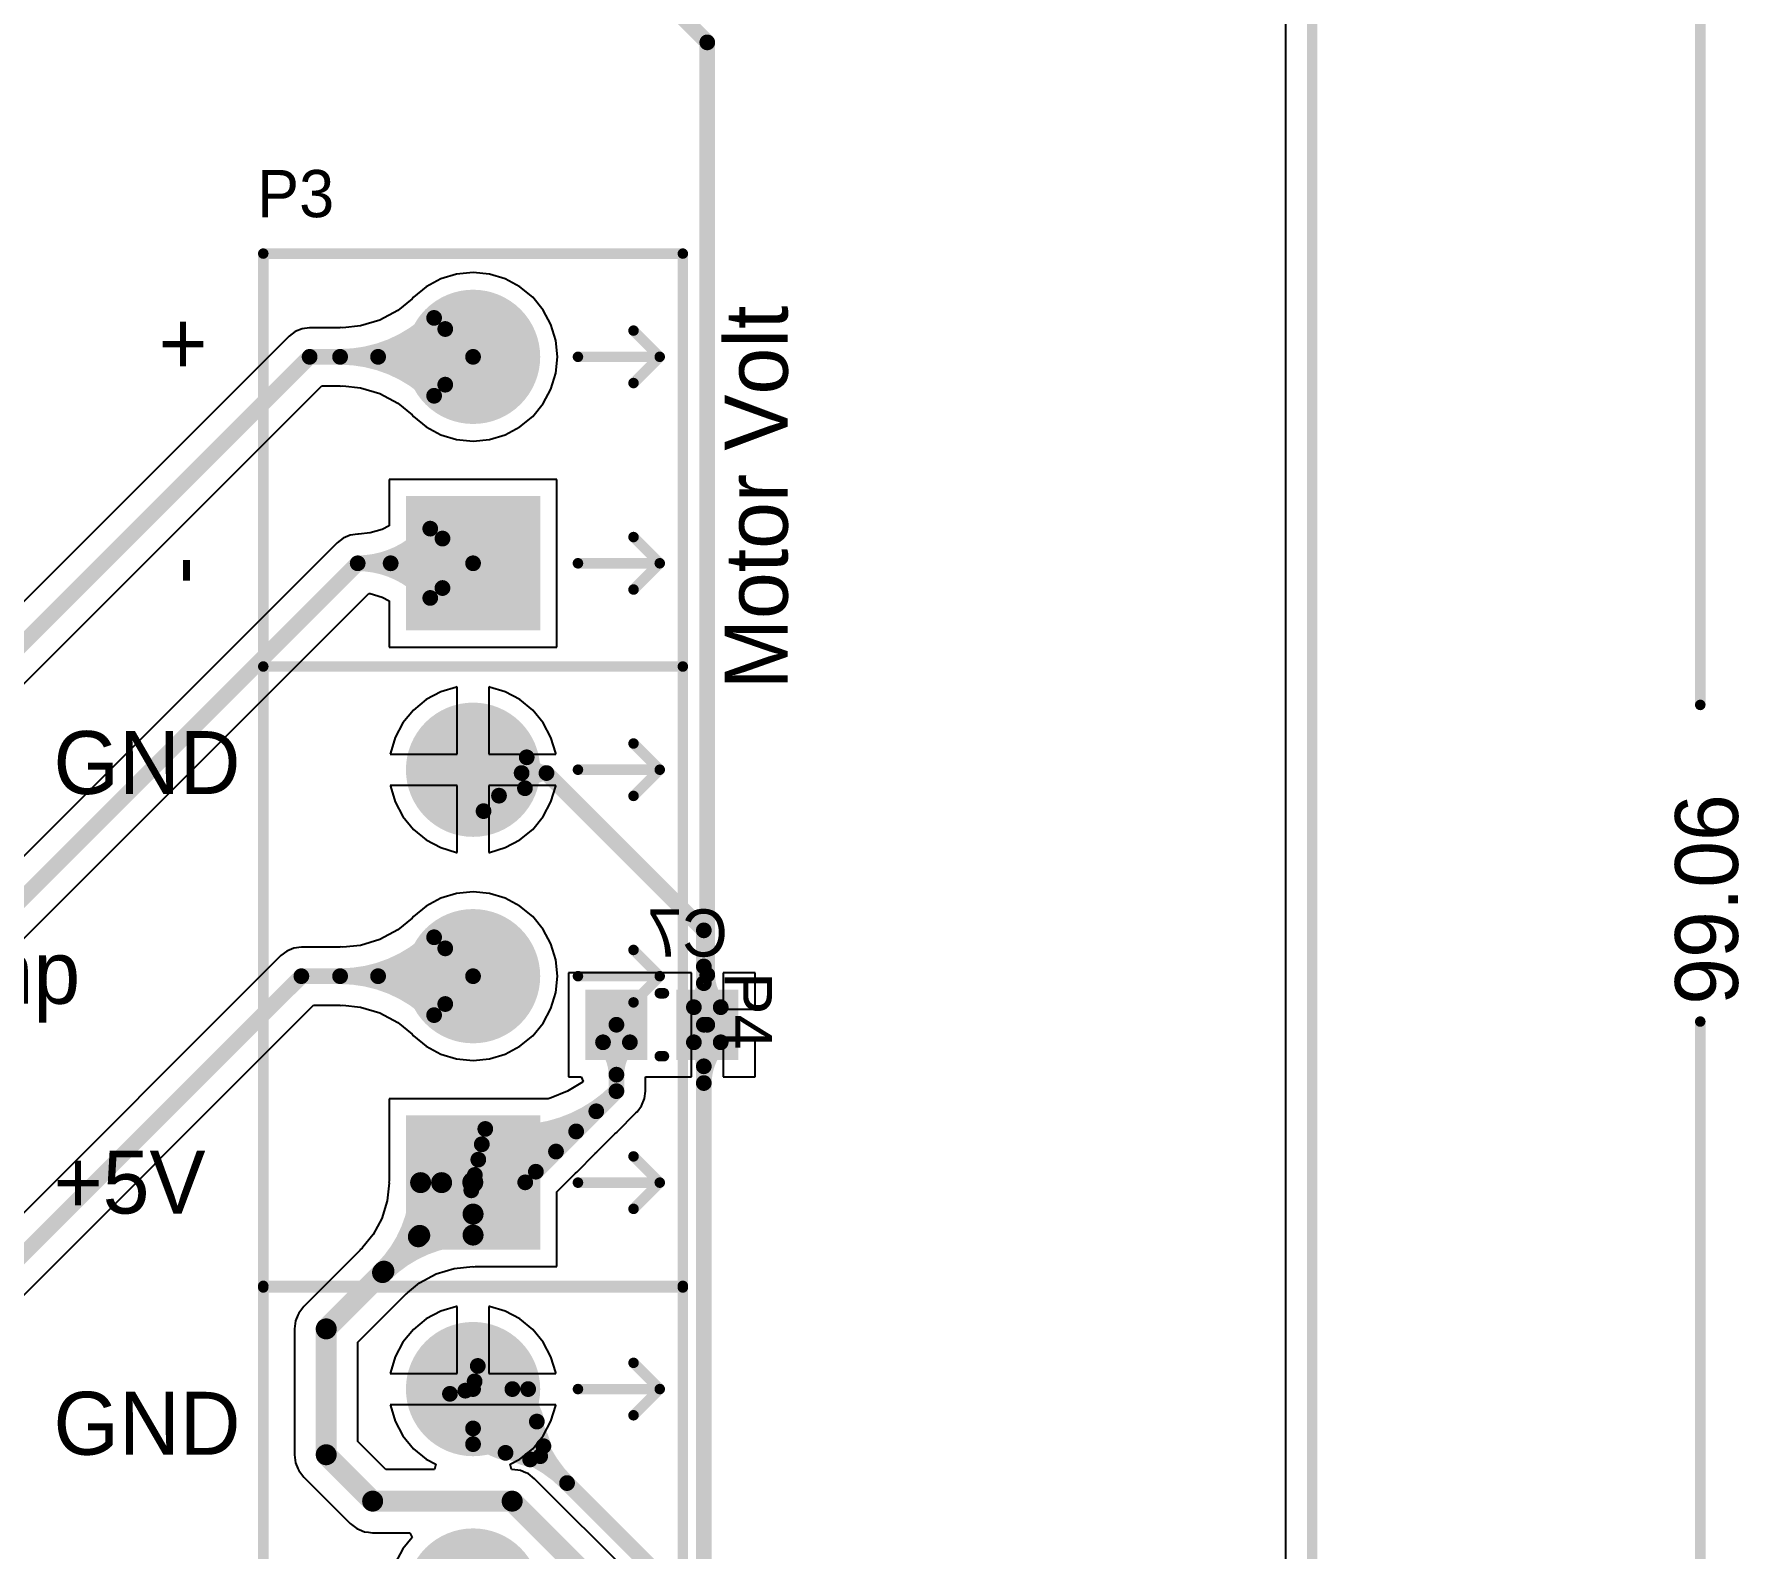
# Model space of a CAD drawing. Extents: x 41 to 201, y 4 to 127.
# Drawn here: x 159.55 to 200.83, y 47.76 to 84.44 of the extents above; entities that cross this region are included whole.
import ezdxf

# ---------------------------------------------------------------- set-up
doc = ezdxf.new("R2010")
doc.units = 0
doc.layers.get('0').update_dxf_attribs({"linetype": 'CONTINUOUS'})
for name, color, linetype in [('BOTTOMLAYER', 5, 'CONTINUOUS'), ('BOTTOMOVERLAY', 54, 'CONTINUOUS'), ('BOTTOMPASTE', 16, 'CONTINUOUS'), ('BOTTOMSOLDER', 6, 'CONTINUOUS'), ('MULTILAYER', 9, 'CONTINUOUS'), ('TOPLAYER', 1, 'CONTINUOUS'), ('TOPOVERLAY', 2, 'CONTINUOUS'), ('TOPSOLDER', 216, 'CONTINUOUS')]:
    doc.layers.add(name, color=color, linetype=linetype)

# ---------------------------------------------------------------- blocks, each defined once
blk = doc.blocks.new('0805C_B_37')
at = {"layer": 'BOTTOMLAYER'}
for points in [[(-0.45, -0.75), (-0.45, 0.75), (-1.75, -0.75), (-1.75, 0.75)], [(1.75, -0.75), (1.75, 0.75), (0.45, -0.75), (0.45, 0.75)]]:
    blk.add_solid(points, dxfattribs=at)
at = {"layer": 'BOTTOMOVERLAY', "const_width": 0.254}
for points in [[(0.051, 0.762), (-0.051, 0.762)], [(0.051, -0.762), (-0.051, -0.762)]]:
    blk.add_lwpolyline(points, dxfattribs=at)
at = {"layer": 'BOTTOMOVERLAY', "const_width": 0.127}
for points in [[(-0.114, 0.762, 1), (0.013, 0.762, 1)], [(-0.013, 0.762, 1), (0.114, 0.762, 1)], [(-0.114, -0.762, 1), (0.013, -0.762, 1)], [(-0.013, -0.762, 1), (0.114, -0.762, 1)]]:
    blk.add_lwpolyline(points, format="xyb", close=True, dxfattribs=at)
at = {"layer": 'BOTTOMPASTE'}
for points in [[(-0.45, -0.75), (-0.45, 0.75), (-1.75, -0.75), (-1.75, 0.75)], [(1.75, -0.75), (1.75, 0.75), (0.45, -0.75), (0.45, 0.75)]]:
    blk.add_solid(points, dxfattribs=at)
at = {"layer": 'BOTTOMSOLDER'}
for points in [[(-0.348, -0.852), (-0.348, 0.852), (-1.852, -0.852), (-1.852, 0.852)], [(1.852, -0.852), (1.852, 0.852), (0.348, -0.852), (0.348, 0.852)]]:
    blk.add_solid(points, dxfattribs=at)
blk = doc.blocks.new('KRE_2_46')
at = {"layer": 'BOTTOMLAYER', "const_width": 1.524}
blk.add_lwpolyline([(4.238, 0, 1), (5.762, 0, 1)], format="xyb", close=True, dxfattribs=at)
at = {"layer": 'BOTTOMLAYER'}
blk.add_solid([(-1.524, -1.524), (1.524, -1.524), (-1.524, 1.524), (1.524, 1.524)], dxfattribs=at)
at = {"layer": 'BOTTOMSOLDER', "const_width": 1.626}
blk.add_lwpolyline([(4.187, 0, 1), (5.813, 0, 1)], format="xyb", close=True, dxfattribs=at)
at = {"layer": 'BOTTOMSOLDER'}
blk.add_solid([(-1.626, -1.626), (1.626, -1.626), (-1.626, 1.626), (1.626, 1.626)], dxfattribs=at)
at = {"layer": 'MULTILAYER', "const_width": 1.524}
blk.add_lwpolyline([(4.238, 0, 1), (5.762, 0, 1)], format="xyb", close=True, dxfattribs=at)
at = {"layer": 'MULTILAYER'}
blk.add_solid([(-1.524, -1.524), (1.524, -1.524), (-1.524, 1.524), (1.524, 1.524)], dxfattribs=at)
at = {"layer": 'TOPLAYER', "const_width": 1.524}
blk.add_lwpolyline([(4.238, 0, 1), (5.762, 0, 1)], format="xyb", close=True, dxfattribs=at)
at = {"layer": 'TOPLAYER'}
blk.add_solid([(-1.524, -1.524), (1.524, -1.524), (-1.524, 1.524), (1.524, 1.524)], dxfattribs=at)
at = {"layer": 'TOPOVERLAY', "const_width": 0.254}
for points in [[(-2.5, 5.08), (-2.5, -5.08)], [(-2.5, 5.08), (7.5, 5.08)], [(7.5, 5.08), (7.5, -5.08)], [(0, -2.54), (0, -4.521)], [(5, -2.54), (5, -4.521)], [(-0.635, -3.886), (0, -4.521)], [(0.635, -3.886), (0, -4.521)], [(4.365, -3.886), (5, -4.521)], [(5.635, -3.886), (5, -4.521)], [(-2.5, -5.08), (7.5, -5.08)]]:
    blk.add_lwpolyline(points, dxfattribs=at)
at = {"layer": 'TOPOVERLAY', "const_width": 0.127}
for points in [[(-2.564, 5.08, 1), (-2.437, 5.08, 1)], [(-2.564, 5.08, 1), (-2.437, 5.08, 1)], [(7.437, 5.08, 1), (7.564, 5.08, 1)], [(7.437, 5.08, 1), (7.564, 5.08, 1)], [(-0.064, -2.54, 1), (0.064, -2.54, 1)], [(4.937, -2.54, 1), (5.064, -2.54, 1)], [(-0.699, -3.886, 1), (-0.572, -3.886, 1)], [(0.572, -3.886, 1), (0.699, -3.886, 1)], [(4.302, -3.886, 1), (4.429, -3.886, 1)], [(5.572, -3.886, 1), (5.699, -3.886, 1)], [(-0.064, -4.521, 1), (0.064, -4.521, 1)], [(-0.064, -4.521, 1), (0.064, -4.521, 1)], [(-0.064, -4.521, 1), (0.064, -4.521, 1)], [(4.937, -4.521, 1), (5.064, -4.521, 1)], [(4.937, -4.521, 1), (5.064, -4.521, 1)], [(4.937, -4.521, 1), (5.064, -4.521, 1)], [(-2.564, -5.08, 1), (-2.437, -5.08, 1)], [(-2.564, -5.08, 1), (-2.437, -5.08, 1)], [(7.437, -5.08, 1), (7.564, -5.08, 1)], [(7.437, -5.08, 1), (7.564, -5.08, 1)]]:
    blk.add_lwpolyline(points, format="xyb", close=True, dxfattribs=at)
at = {"layer": 'TOPSOLDER', "const_width": 1.626}
blk.add_lwpolyline([(4.187, 0, 1), (5.813, 0, 1)], format="xyb", close=True, dxfattribs=at)
at = {"layer": 'TOPSOLDER'}
blk.add_solid([(-1.626, -1.626), (1.626, -1.626), (-1.626, 1.626), (1.626, 1.626)], dxfattribs=at)
blk = doc.blocks.new('KRE_3_69')
at = {"layer": 'BOTTOMLAYER', "const_width": 1.524}
for points in [[(4.238, 0, 1), (5.762, 0, 1)], [(9.238, 0, 1), (10.762, 0, 1)]]:
    blk.add_lwpolyline(points, format="xyb", close=True, dxfattribs=at)
at = {"layer": 'BOTTOMLAYER'}
blk.add_solid([(-1.524, -1.524), (1.524, -1.524), (-1.524, 1.524), (1.524, 1.524)], dxfattribs=at)
at = {"layer": 'BOTTOMSOLDER', "const_width": 1.626}
for points in [[(4.187, 0, 1), (5.813, 0, 1)], [(9.187, 0, 1), (10.813, 0, 1)]]:
    blk.add_lwpolyline(points, format="xyb", close=True, dxfattribs=at)
at = {"layer": 'BOTTOMSOLDER'}
blk.add_solid([(-1.626, -1.626), (1.626, -1.626), (-1.626, 1.626), (1.626, 1.626)], dxfattribs=at)
at = {"layer": 'MULTILAYER', "const_width": 1.524}
for points in [[(4.238, 0, 1), (5.762, 0, 1)], [(9.238, 0, 1), (10.762, 0, 1)]]:
    blk.add_lwpolyline(points, format="xyb", close=True, dxfattribs=at)
at = {"layer": 'MULTILAYER'}
blk.add_solid([(-1.524, -1.524), (1.524, -1.524), (-1.524, 1.524), (1.524, 1.524)], dxfattribs=at)
at = {"layer": 'TOPLAYER', "const_width": 1.524}
for points in [[(4.238, 0, 1), (5.762, 0, 1)], [(9.238, 0, 1), (10.762, 0, 1)]]:
    blk.add_lwpolyline(points, format="xyb", close=True, dxfattribs=at)
at = {"layer": 'TOPLAYER'}
blk.add_solid([(-1.524, -1.524), (1.524, -1.524), (-1.524, 1.524), (1.524, 1.524)], dxfattribs=at)
at = {"layer": 'TOPOVERLAY', "const_width": 0.254}
for points in [[(-2.54, 5.08), (-2.54, -5.08)], [(-2.54, 5.08), (12.5, 5.08)], [(12.5, 5.08), (12.5, -5.08)], [(0, -2.54), (0, -4.521)], [(5, -2.54), (5, -4.521)], [(10, -2.54), (10, -4.521)], [(-0.635, -3.886), (0, -4.521)], [(0.635, -3.886), (0, -4.521)], [(4.365, -3.886), (5, -4.521)], [(5.635, -3.886), (5, -4.521)], [(9.365, -3.886), (10, -4.521)], [(10.635, -3.886), (10, -4.521)], [(-2.54, -5.08), (12.5, -5.08)]]:
    blk.add_lwpolyline(points, dxfattribs=at)
at = {"layer": 'TOPOVERLAY', "const_width": 0.127}
for points in [[(-2.603, 5.08, 1), (-2.477, 5.08, 1)], [(-2.603, 5.08, 1), (-2.477, 5.08, 1)], [(12.437, 5.08, 1), (12.564, 5.08, 1)], [(12.437, 5.08, 1), (12.564, 5.08, 1)], [(-0.064, -2.54, 1), (0.064, -2.54, 1)], [(4.937, -2.54, 1), (5.064, -2.54, 1)], [(9.937, -2.54, 1), (10.064, -2.54, 1)], [(-0.699, -3.886, 1), (-0.572, -3.886, 1)], [(0.572, -3.886, 1), (0.699, -3.886, 1)], [(4.302, -3.886, 1), (4.429, -3.886, 1)], [(5.572, -3.886, 1), (5.699, -3.886, 1)], [(9.302, -3.886, 1), (9.429, -3.886, 1)], [(10.572, -3.886, 1), (10.699, -3.886, 1)], [(-0.064, -4.521, 1), (0.064, -4.521, 1)], [(-0.064, -4.521, 1), (0.064, -4.521, 1)], [(-0.064, -4.521, 1), (0.064, -4.521, 1)], [(4.937, -4.521, 1), (5.064, -4.521, 1)], [(4.937, -4.521, 1), (5.064, -4.521, 1)], [(4.937, -4.521, 1), (5.064, -4.521, 1)], [(9.937, -4.521, 1), (10.064, -4.521, 1)], [(9.937, -4.521, 1), (10.064, -4.521, 1)], [(9.937, -4.521, 1), (10.064, -4.521, 1)], [(-2.603, -5.08, 1), (-2.477, -5.08, 1)], [(-2.603, -5.08, 1), (-2.477, -5.08, 1)], [(12.437, -5.08, 1), (12.564, -5.08, 1)], [(12.437, -5.08, 1), (12.564, -5.08, 1)]]:
    blk.add_lwpolyline(points, format="xyb", close=True, dxfattribs=at)
at = {"layer": 'TOPSOLDER', "const_width": 1.626}
for points in [[(4.187, 0, 1), (5.813, 0, 1)], [(9.187, 0, 1), (10.813, 0, 1)]]:
    blk.add_lwpolyline(points, format="xyb", close=True, dxfattribs=at)
at = {"layer": 'TOPSOLDER'}
blk.add_solid([(-1.626, -1.626), (1.626, -1.626), (-1.626, 1.626), (1.626, 1.626)], dxfattribs=at)
blk = doc.blocks.new('KRE_3_70')
at = {"layer": 'BOTTOMLAYER', "const_width": 1.524}
for points in [[(4.238, 0, 1), (5.762, 0, 1)], [(9.238, 0, 1), (10.762, 0, 1)]]:
    blk.add_lwpolyline(points, format="xyb", close=True, dxfattribs=at)
at = {"layer": 'BOTTOMLAYER'}
blk.add_solid([(-1.524, -1.524), (1.524, -1.524), (-1.524, 1.524), (1.524, 1.524)], dxfattribs=at)
at = {"layer": 'BOTTOMSOLDER', "const_width": 1.626}
for points in [[(4.187, 0, 1), (5.813, 0, 1)], [(9.187, 0, 1), (10.813, 0, 1)]]:
    blk.add_lwpolyline(points, format="xyb", close=True, dxfattribs=at)
at = {"layer": 'BOTTOMSOLDER'}
blk.add_solid([(-1.626, -1.626), (1.626, -1.626), (-1.626, 1.626), (1.626, 1.626)], dxfattribs=at)
at = {"layer": 'MULTILAYER', "const_width": 1.524}
for points in [[(4.238, 0, 1), (5.762, 0, 1)], [(9.238, 0, 1), (10.762, 0, 1)]]:
    blk.add_lwpolyline(points, format="xyb", close=True, dxfattribs=at)
at = {"layer": 'MULTILAYER'}
blk.add_solid([(-1.524, -1.524), (1.524, -1.524), (-1.524, 1.524), (1.524, 1.524)], dxfattribs=at)
at = {"layer": 'TOPLAYER', "const_width": 1.524}
for points in [[(4.238, 0, 1), (5.762, 0, 1)], [(9.238, 0, 1), (10.762, 0, 1)]]:
    blk.add_lwpolyline(points, format="xyb", close=True, dxfattribs=at)
at = {"layer": 'TOPLAYER'}
blk.add_solid([(-1.524, -1.524), (1.524, -1.524), (-1.524, 1.524), (1.524, 1.524)], dxfattribs=at)
at = {"layer": 'TOPOVERLAY', "const_width": 0.254}
for points in [[(-2.54, 5.08), (-2.54, -5.08)], [(-2.54, 5.08), (12.5, 5.08)], [(12.5, 5.08), (12.5, -5.08)], [(0, -2.54), (0, -4.521)], [(5, -2.54), (5, -4.521)], [(10, -2.54), (10, -4.521)], [(-0.635, -3.886), (0, -4.521)], [(0.635, -3.886), (0, -4.521)], [(4.365, -3.886), (5, -4.521)], [(5.635, -3.886), (5, -4.521)], [(9.365, -3.886), (10, -4.521)], [(10.635, -3.886), (10, -4.521)], [(-2.54, -5.08), (12.5, -5.08)]]:
    blk.add_lwpolyline(points, dxfattribs=at)
at = {"layer": 'TOPOVERLAY', "const_width": 0.127}
for points in [[(-2.603, 5.08, 1), (-2.477, 5.08, 1)], [(-2.603, 5.08, 1), (-2.477, 5.08, 1)], [(12.437, 5.08, 1), (12.564, 5.08, 1)], [(12.437, 5.08, 1), (12.564, 5.08, 1)], [(-0.064, -2.54, 1), (0.064, -2.54, 1)], [(4.937, -2.54, 1), (5.064, -2.54, 1)], [(9.937, -2.54, 1), (10.064, -2.54, 1)], [(-0.699, -3.886, 1), (-0.572, -3.886, 1)], [(0.572, -3.886, 1), (0.699, -3.886, 1)], [(4.302, -3.886, 1), (4.429, -3.886, 1)], [(5.572, -3.886, 1), (5.699, -3.886, 1)], [(9.302, -3.886, 1), (9.429, -3.886, 1)], [(10.572, -3.886, 1), (10.699, -3.886, 1)], [(-0.064, -4.521, 1), (0.064, -4.521, 1)], [(-0.064, -4.521, 1), (0.064, -4.521, 1)], [(-0.064, -4.521, 1), (0.064, -4.521, 1)], [(4.937, -4.521, 1), (5.064, -4.521, 1)], [(4.937, -4.521, 1), (5.064, -4.521, 1)], [(4.937, -4.521, 1), (5.064, -4.521, 1)], [(9.937, -4.521, 1), (10.064, -4.521, 1)], [(9.937, -4.521, 1), (10.064, -4.521, 1)], [(9.937, -4.521, 1), (10.064, -4.521, 1)], [(-2.603, -5.08, 1), (-2.477, -5.08, 1)], [(-2.603, -5.08, 1), (-2.477, -5.08, 1)], [(12.437, -5.08, 1), (12.564, -5.08, 1)], [(12.437, -5.08, 1), (12.564, -5.08, 1)]]:
    blk.add_lwpolyline(points, format="xyb", close=True, dxfattribs=at)
at = {"layer": 'TOPSOLDER', "const_width": 1.626}
for points in [[(4.187, 0, 1), (5.813, 0, 1)], [(9.187, 0, 1), (10.813, 0, 1)]]:
    blk.add_lwpolyline(points, format="xyb", close=True, dxfattribs=at)
at = {"layer": 'TOPSOLDER'}
blk.add_solid([(-1.626, -1.626), (1.626, -1.626), (-1.626, 1.626), (1.626, 1.626)], dxfattribs=at)

msp = doc.modelspace()

# ---------------------------------------------------------------- linework, layer by layer
at = {"layer": 'BOTTOMLAYER'}
for p, q in [((189.853, 113.653), (189.853, 15.887)), ((169.399, 78.514), (169.046, 78.326)), ((169.782, 78.631), (169.399, 78.514)), ((170.18, 78.67), (169.782, 78.631)), ((170.578, 78.631), (170.18, 78.67)), ((170.961, 78.514), (170.578, 78.631)), ((171.314, 78.326), (170.961, 78.514)), ((168.706, 78.035), (168.361, 77.752)), ((168.736, 78.072), (168.706, 78.035)), ((169.046, 78.326), (168.736, 78.072)), ((171.624, 78.072), (171.314, 78.326)), ((171.878, 77.762), (171.624, 78.072)), ((168.361, 77.752), (167.925, 77.519)), ((172.066, 77.409), (171.878, 77.762)), ((165.87, 77.238), (165.724, 77.126)), ((166.039, 77.309), (165.87, 77.238)), ((166.222, 77.333), (166.039, 77.309)), ((166.961, 77.333), (166.222, 77.333)), ((167.026, 77.333), (166.961, 77.339)), ((166.961, 77.339), (166.961, 77.333)), ((167.452, 77.375), (167.026, 77.333)), ((167.925, 77.519), (167.452, 77.375)), ((172.183, 77.026), (172.066, 77.409)), ((165.724, 77.126), (154.537, 65.94)), ((172.222, 76.628), (172.183, 77.026)), ((172.183, 76.23), (172.222, 76.628)), ((172.066, 75.847), (172.183, 76.23)), ((152.576, 61.986), (166.514, 75.923)), ((166.514, 75.923), (166.961, 75.923)), ((166.961, 75.923), (166.961, 75.917)), ((166.961, 75.917), (167.026, 75.923)), ((167.026, 75.923), (167.452, 75.881)), ((167.452, 75.881), (167.925, 75.737)), ((167.925, 75.737), (168.361, 75.504)), ((171.878, 75.494), (172.066, 75.847)), ((168.361, 75.504), (168.706, 75.221)), ((168.706, 75.221), (168.736, 75.184)), ((168.736, 75.184), (169.046, 74.93)), ((171.314, 74.93), (171.624, 75.184)), ((171.624, 75.184), (171.878, 75.494)), ((169.046, 74.93), (169.399, 74.742)), ((169.399, 74.742), (169.782, 74.625)), ((170.578, 74.625), (170.961, 74.742)), ((170.961, 74.742), (171.314, 74.93)), ((169.782, 74.625), (170.18, 74.586)), ((170.18, 74.586), (170.578, 74.625)), ((172.212, 73.66), (168.148, 73.66)), ((168.148, 73.66), (168.148, 72.539)), ((172.212, 69.596), (172.212, 73.66)), ((167.204, 72.309), (167.034, 72.238)), ((167.386, 72.333), (167.204, 72.309)), ((167.408, 72.334), (167.386, 72.336)), ((167.386, 72.336), (167.386, 72.333)), ((167.386, 72.333), (167.386, 72.333)), ((167.69, 72.362), (167.408, 72.334)), ((167.982, 72.45), (167.69, 72.362)), ((168.148, 72.539), (167.982, 72.45)), ((166.888, 72.126), (156.617, 61.855)), ((167.034, 72.238), (166.888, 72.126)), ((157.407, 60.652), (167.652, 70.898)), ((167.652, 70.898), (167.69, 70.894)), ((167.69, 70.894), (167.982, 70.806)), ((167.982, 70.806), (168.148, 70.717)), ((168.148, 70.717), (168.148, 69.596)), ((168.148, 69.596), (172.212, 69.596)), ((169.782, 68.631), (169.399, 68.514)), ((169.799, 68.632), (169.782, 68.631)), ((169.799, 67.009), (169.799, 68.632)), ((170.578, 68.631), (170.561, 68.632)), ((170.561, 68.632), (170.561, 67.009)), ((170.961, 68.514), (170.578, 68.631)), ((169.046, 68.326), (168.736, 68.072)), ((169.399, 68.514), (169.046, 68.326)), ((171.314, 68.326), (170.961, 68.514)), ((171.624, 68.072), (171.314, 68.326)), ((168.482, 67.762), (168.294, 67.409)), ((168.736, 68.072), (168.482, 67.762)), ((171.878, 67.762), (171.624, 68.072)), ((172.066, 67.409), (171.878, 67.762)), ((168.294, 67.409), (168.177, 67.026)), ((172.183, 67.026), (172.066, 67.409)), ((168.177, 67.026), (168.176, 67.009)), ((168.176, 67.009), (169.799, 67.009)), ((170.561, 67.009), (172.184, 67.009)), ((172.184, 67.009), (172.183, 67.026)), ((169.799, 66.247), (168.176, 66.247)), ((168.176, 66.247), (168.177, 66.23)), ((168.177, 66.23), (168.294, 65.847)), ((169.799, 64.624), (169.799, 66.247)), ((172.184, 66.247), (170.561, 66.247)), ((170.561, 66.247), (170.561, 64.624)), ((172.066, 65.847), (172.183, 66.23)), ((172.183, 66.23), (172.184, 66.247)), ((168.294, 65.847), (168.482, 65.494)), ((171.878, 65.494), (172.066, 65.847)), ((168.482, 65.494), (168.736, 65.184)), ((171.624, 65.184), (171.878, 65.494)), ((168.736, 65.184), (169.046, 64.93)), ((169.046, 64.93), (169.399, 64.742)), ((170.961, 64.742), (171.314, 64.93)), ((171.314, 64.93), (171.624, 65.184)), ((169.399, 64.742), (169.782, 64.625)), ((169.782, 64.625), (169.799, 64.624)), ((170.561, 64.624), (170.578, 64.625)), ((170.578, 64.625), (170.961, 64.742)), ((169.782, 63.631), (169.399, 63.514)), ((170.18, 63.67), (169.782, 63.631)), ((170.578, 63.631), (170.18, 63.67)), ((170.961, 63.514), (170.578, 63.631)), ((169.046, 63.326), (168.736, 63.072)), ((169.399, 63.514), (169.046, 63.326)), ((171.314, 63.326), (170.961, 63.514)), ((171.624, 63.072), (171.314, 63.326)), ((168.361, 62.752), (167.925, 62.519)), ((168.706, 63.035), (168.361, 62.752)), ((168.736, 63.072), (168.706, 63.035)), ((171.878, 62.762), (171.624, 63.072)), ((172.066, 62.409), (171.878, 62.762)), ((167.026, 62.333), (166.961, 62.339)), ((166.961, 62.339), (166.961, 62.333)), ((167.452, 62.375), (167.026, 62.333)), ((167.925, 62.519), (167.452, 62.375)), ((172.183, 62.026), (172.066, 62.409)), ((165.524, 62.126), (157.236, 53.838)), ((165.67, 62.238), (165.524, 62.126)), ((165.84, 62.309), (165.67, 62.238)), ((166.022, 62.333), (165.84, 62.309)), ((166.961, 62.333), (166.022, 62.333)), ((172.222, 61.628), (172.183, 62.026)), ((172.183, 61.23), (172.222, 61.628)), ((175.471, 61.71), (172.494, 61.71)), ((172.494, 61.71), (172.494, 59.194)), ((175.471, 60.452), (175.471, 61.71)), ((177.01, 61.71), (176.233, 61.71)), ((176.233, 61.71), (176.233, 60.833)), ((177.01, 60.833), (177.01, 61.71)), ((172.066, 60.847), (172.183, 61.23)), ((158.439, 53.048), (166.314, 60.923)), ((166.314, 60.923), (166.961, 60.923)), ((166.961, 60.923), (166.961, 60.917)), ((166.961, 60.917), (167.026, 60.923)), ((167.026, 60.923), (167.452, 60.881)), ((167.452, 60.881), (167.925, 60.737)), ((167.925, 60.737), (168.361, 60.504)), ((171.878, 60.494), (172.066, 60.847)), ((176.233, 60.833), (177.01, 60.833)), ((168.361, 60.504), (168.706, 60.221)), ((171.624, 60.184), (171.878, 60.494)), ((175.471, 59.194), (175.471, 60.452)), ((168.706, 60.221), (168.736, 60.184)), ((168.736, 60.184), (169.046, 59.93)), ((169.046, 59.93), (169.399, 59.742)), ((170.961, 59.742), (171.314, 59.93)), ((171.314, 59.93), (171.624, 60.184)), ((177.01, 60.071), (176.233, 60.071)), ((176.233, 60.071), (176.233, 59.194)), ((177.01, 59.194), (177.01, 60.071)), ((169.399, 59.742), (169.782, 59.625)), ((169.782, 59.625), (170.18, 59.586)), ((170.18, 59.586), (170.578, 59.625)), ((170.578, 59.625), (170.961, 59.742)), ((172.831, 59.064), (172.468, 58.842)), ((172.494, 59.194), (172.799, 59.194)), ((172.799, 59.194), (172.843, 59.075)), ((172.843, 59.075), (172.831, 59.064)), ((174.357, 58.844), (174.357, 59.194)), ((174.357, 59.194), (175.471, 59.194)), ((176.233, 59.194), (177.01, 59.194)), ((171.997, 58.66), (168.148, 58.66)), ((168.148, 58.66), (168.148, 56.678)), ((172.074, 58.679), (171.997, 58.66)), ((172.468, 58.842), (172.074, 58.679)), ((174.262, 58.492), (174.333, 58.662)), ((174.333, 58.662), (174.357, 58.844)), ((173.666, 57.862), (174.12, 58.315)), ((174.12, 58.315), (174.152, 58.344)), ((174.15, 58.346), (174.262, 58.492)), ((174.152, 58.344), (174.15, 58.346)), ((174.15, 58.346), (174.15, 58.346)), ((174.15, 58.346), (174.15, 58.346)), ((173.175, 57.37), (173.614, 57.81)), ((173.614, 57.81), (173.666, 57.854)), ((173.666, 57.854), (173.666, 57.862)), ((173.666, 57.854), (173.666, 57.854)), ((172.689, 56.884), (173.138, 57.334)), ((173.138, 57.334), (173.177, 57.367)), ((173.177, 57.367), (173.175, 57.37)), ((173.175, 57.37), (173.175, 57.37)), ((168.146, 56.623), (168.103, 56.185)), ((168.148, 56.678), (168.141, 56.628)), ((168.141, 56.628), (168.141, 56.628)), ((168.141, 56.628), (168.146, 56.623)), ((172.212, 56.408), (172.663, 56.858)), ((172.663, 56.858), (172.689, 56.881)), ((172.689, 56.881), (172.689, 56.884)), ((172.689, 56.881), (172.689, 56.881)), ((168.103, 56.185), (167.974, 55.76)), ((172.212, 54.596), (172.212, 56.408)), ((167.974, 55.76), (167.764, 55.368)), ((167.764, 55.368), (167.513, 55.062)), ((167.445, 54.994), (166.081, 53.629)), ((167.493, 55.042), (167.441, 54.997)), ((167.441, 54.997), (167.441, 54.997)), ((167.441, 54.997), (167.445, 54.994)), ((167.513, 55.062), (167.493, 55.042)), ((169.286, 54.417), (169.724, 54.55)), ((169.724, 54.55), (170.175, 54.594)), ((170.175, 54.594), (170.18, 54.589)), ((170.18, 54.589), (170.23, 54.596)), ((170.18, 54.589), (170.18, 54.589)), ((170.23, 54.596), (172.212, 54.596)), ((168.589, 53.961), (168.882, 54.201)), ((168.882, 54.201), (169.286, 54.417)), ((167.393, 52.768), (168.532, 53.907)), ((168.532, 53.907), (168.565, 53.94)), ((168.532, 53.907), (168.532, 53.907)), ((168.532, 53.907), (168.532, 53.907)), ((168.565, 53.94), (168.569, 53.937)), ((168.569, 53.937), (168.589, 53.961)), ((168.569, 53.937), (168.569, 53.937)), ((165.882, 53.285), (165.855, 53.086)), ((165.936, 53.416), (165.882, 53.285)), ((165.958, 53.47), (165.936, 53.416)), ((166.081, 53.629), (165.958, 53.47)), ((169.046, 53.326), (168.736, 53.072)), ((169.399, 53.514), (169.046, 53.326)), ((169.782, 53.631), (169.399, 53.514)), ((169.799, 53.632), (169.782, 53.631)), ((169.799, 52.009), (169.799, 53.632)), ((170.578, 53.631), (170.561, 53.632)), ((170.561, 53.632), (170.561, 52.009)), ((170.961, 53.514), (170.578, 53.631)), ((171.314, 53.326), (170.961, 53.514)), ((171.624, 53.072), (171.314, 53.326)), ((165.855, 53.086), (165.855, 50.038)), ((168.736, 53.072), (168.482, 52.762)), ((171.878, 52.762), (171.624, 53.072)), ((167.393, 50.356), (167.393, 52.768)), ((168.482, 52.762), (168.294, 52.409)), ((172.066, 52.409), (171.878, 52.762)), ((168.177, 52.026), (168.176, 52.009)), ((168.294, 52.409), (168.177, 52.026)), ((172.183, 52.026), (172.066, 52.409)), ((172.184, 52.009), (172.183, 52.026)), ((168.176, 52.009), (169.799, 52.009)), ((170.561, 52.009), (172.184, 52.009)), ((172.184, 51.247), (168.176, 51.247)), ((168.176, 51.247), (168.177, 51.23)), ((168.177, 51.23), (168.294, 50.847)), ((172.066, 50.847), (172.183, 51.23)), ((172.183, 51.23), (172.184, 51.247)), ((168.294, 50.847), (168.482, 50.494)), ((171.878, 50.494), (172.066, 50.847)), ((168.482, 50.494), (168.736, 50.184)), ((171.624, 50.184), (171.878, 50.494)), ((165.855, 50.038), (165.882, 49.839)), ((168.066, 49.683), (167.393, 50.356)), ((168.736, 50.184), (169.046, 49.93)), ((171.314, 49.93), (171.624, 50.184)), ((165.882, 49.839), (165.936, 49.708)), ((165.936, 49.708), (165.958, 49.654)), ((165.958, 49.654), (166.081, 49.495)), ((169.248, 49.683), (168.066, 49.683)), ((169.046, 49.93), (169.279, 49.806)), ((169.279, 49.806), (169.248, 49.683)), ((171.081, 49.806), (171.314, 49.93)), ((171.112, 49.683), (171.081, 49.806)), ((171.127, 49.683), (171.112, 49.683)), ((171.326, 49.656), (171.127, 49.683)), ((171.457, 49.602), (171.326, 49.656)), ((171.511, 49.58), (171.457, 49.602)), ((171.67, 49.457), (171.511, 49.58)), ((166.081, 49.495), (167.205, 48.371)), ((174.025, 47.102), (171.67, 49.457)), ((167.205, 48.371), (167.364, 48.248)), ((167.364, 48.248), (167.418, 48.226)), ((167.418, 48.226), (167.549, 48.172)), ((167.549, 48.172), (167.649, 48.159)), ((167.649, 48.159), (167.748, 48.145)), ((167.748, 48.145), (167.748, 48.145)), ((167.748, 48.145), (168.648, 48.145)), ((168.702, 48.031), (168.482, 47.762)), ((168.648, 48.145), (168.702, 48.031)), ((168.482, 47.762), (168.294, 47.409))]:
    msp.add_line(p, q, dxfattribs=at)
for points, const_width in [([(164.508, 95.588), (175.852, 84.244)], 0.381), ([(175.852, 60.452), (175.852, 84.244)], 0.381), ([(152.078, 62.484), (166.222, 76.628)], 0.381), ([(166.222, 76.628), (170.18, 76.628)], 0.381), ([(156.909, 61.15), (167.386, 71.628)], 0.381), ([(167.386, 71.628), (170.18, 71.628)], 0.381), ([(170.808, 66), (171.356, 66.548)], 0.381), ([(171.356, 66.548), (171.958, 66.548)], 0.381), ([(171.958, 66.548), (175.768, 62.738)], 0.381), ([(170.434, 65.626), (170.808, 66)], 0.381), ([(175.768, 60.452), (175.768, 62.738)], 0.381), ([(157.734, 53.34), (166.022, 61.628)], 0.381), ([(166.022, 61.628), (170.18, 61.628)], 0.381), ([(173.652, 58.844), (173.652, 60.452)], 0.381), ([(175.768, 46.04), (175.768, 60.452)], 0.381), ([(171.443, 56.635), (173.652, 58.844)], 0.381), ([(166.624, 53.086), (170.173, 56.635)], 0.508), ([(170.173, 56.635), (171.443, 56.635)], 0.381), ([(166.624, 50.038), (166.624, 53.086)], 0.508), ([(170.18, 51.628), (175.768, 46.04)], 0.381), ([(166.624, 50.038), (167.748, 48.914)], 0.508), ([(167.748, 48.914), (171.127, 48.914)], 0.508), ([(171.127, 48.914), (173.482, 46.559)], 0.508)]:
    msp.add_lwpolyline(points, dxfattribs=dict(at, const_width=const_width))
for points, const_width in [([(175.757, 84.244, 1), (175.947, 84.244, 1)], 0.191), ([(175.757, 84.244, 1), (175.947, 84.244, 1)], 0.191), ([(169.142, 77.571, 1), (169.332, 77.571, 1)], 0.191), ([(169.411, 77.302, 1), (169.602, 77.302, 1)], 0.191), ([(166.127, 76.628, 1), (166.317, 76.628, 1)], 0.191), ([(166.127, 76.628, 1), (166.317, 76.628, 1)], 0.191), ([(166.865, 76.628, 1), (167.056, 76.628, 1)], 0.191), ([(166.865, 76.628, 1), (167.056, 76.628, 1)], 0.191), ([(167.785, 76.628, 1), (167.976, 76.628, 1)], 0.191), ([(167.785, 76.628, 1), (167.976, 76.628, 1)], 0.191), ([(170.085, 76.628, 1), (170.275, 76.628, 1)], 0.191), ([(169.411, 75.954, 1), (169.602, 75.954, 1)], 0.191), ([(169.142, 75.685, 1), (169.332, 75.685, 1)], 0.191), ([(169.048, 72.467, 1), (169.238, 72.467, 1)], 0.191), ([(169.344, 72.227, 1), (169.535, 72.227, 1)], 0.191), ([(167.291, 71.628, 1), (167.481, 71.628, 1)], 0.191), ([(167.291, 71.628, 1), (167.481, 71.628, 1)], 0.191), ([(167.291, 71.628, 1), (167.481, 71.628, 1)], 0.191), ([(167.291, 71.628, 1), (167.481, 71.628, 1)], 0.191), ([(168.089, 71.628, 1), (168.28, 71.628, 1)], 0.191), ([(168.089, 71.628, 1), (168.28, 71.628, 1)], 0.191), ([(170.085, 71.628, 1), (170.275, 71.628, 1)], 0.191), ([(169.344, 71.029, 1), (169.535, 71.029, 1)], 0.191), ([(169.048, 70.789, 1), (169.238, 70.789, 1)], 0.191), ([(171.384, 66.929, 1), (171.574, 66.929, 1)], 0.191), ([(171.384, 66.929, 1), (171.574, 66.929, 1)], 0.191), ([(171.261, 66.548, 1), (171.451, 66.548, 1)], 0.191), ([(171.261, 66.548, 1), (171.451, 66.548, 1)], 0.191), ([(171.863, 66.548, 1), (172.053, 66.548, 1)], 0.191), ([(171.863, 66.548, 1), (172.053, 66.548, 1)], 0.191), ([(171.863, 66.548, 1), (172.053, 66.548, 1)], 0.191), ([(171.863, 66.548, 1), (172.053, 66.548, 1)], 0.191), ([(171.863, 66.548, 1), (172.053, 66.548, 1)], 0.191), ([(171.863, 66.548, 1), (172.053, 66.548, 1)], 0.191), ([(170.713, 66, 1), (170.903, 66, 1)], 0.191), ([(170.713, 66, 1), (170.903, 66, 1)], 0.191), ([(171.341, 66.18, 1), (171.531, 66.18, 1)], 0.191), ([(171.341, 66.18, 1), (171.531, 66.18, 1)], 0.191), ([(170.339, 65.626, 1), (170.529, 65.626, 1)], 0.191), ([(169.142, 62.571, 1), (169.332, 62.571, 1)], 0.191), ([(175.673, 62.738, 1), (175.863, 62.738, 1)], 0.191), ([(175.673, 62.738, 1), (175.863, 62.738, 1)], 0.191), ([(169.411, 62.302, 1), (169.602, 62.302, 1)], 0.191), ([(175.673, 61.864, 1), (175.863, 61.864, 1)], 0.191), ([(175.673, 61.864, 1), (175.863, 61.864, 1)], 0.191), ([(165.927, 61.628, 1), (166.117, 61.628, 1)], 0.191), ([(165.927, 61.628, 1), (166.117, 61.628, 1)], 0.191), ([(166.865, 61.628, 1), (167.056, 61.628, 1)], 0.191), ([(166.865, 61.628, 1), (167.056, 61.628, 1)], 0.191), ([(167.785, 61.628, 1), (167.976, 61.628, 1)], 0.191), ([(167.785, 61.628, 1), (167.976, 61.628, 1)], 0.191), ([(170.085, 61.628, 1), (170.275, 61.628, 1)], 0.191), ([(175.673, 61.459, 1), (175.863, 61.459, 1)], 0.191), ([(175.673, 61.459, 1), (175.863, 61.459, 1)], 0.191), ([(175.757, 61.661, 1), (175.947, 61.661, 1)], 0.191), ([(175.757, 61.661, 1), (175.947, 61.661, 1)], 0.191), ([(175.757, 61.661, 1), (175.947, 61.661, 1)], 0.191), ([(175.757, 61.661, 1), (175.947, 61.661, 1)], 0.191), ([(169.411, 60.954, 1), (169.602, 60.954, 1)], 0.191), ([(169.142, 60.685, 1), (169.332, 60.685, 1)], 0.191), ([(175.432, 60.877, 1), (175.622, 60.877, 1)], 0.191), ([(175.432, 60.877, 1), (175.622, 60.877, 1)], 0.191), ([(175.432, 60.877, 1), (175.622, 60.877, 1)], 0.191), ([(175.432, 60.877, 1), (175.622, 60.877, 1)], 0.191), ([(176.082, 60.877, 1), (176.272, 60.877, 1)], 0.191), ([(176.082, 60.877, 1), (176.272, 60.877, 1)], 0.191), ([(176.082, 60.877, 1), (176.272, 60.877, 1)], 0.191), ([(176.082, 60.877, 1), (176.272, 60.877, 1)], 0.191), ([(173.557, 60.452, 1), (173.747, 60.452, 1)], 0.191), ([(175.673, 60.452, 1), (175.863, 60.452, 1)], 0.191), ([(175.673, 60.452, 1), (175.863, 60.452, 1)], 0.191), ([(175.757, 60.452, 1), (175.947, 60.452, 1)], 0.191), ([(173.232, 60.027, 1), (173.422, 60.027, 1)], 0.191), ([(173.232, 60.027, 1), (173.422, 60.027, 1)], 0.191), ([(173.882, 60.027, 1), (174.072, 60.027, 1)], 0.191), ([(173.882, 60.027, 1), (174.072, 60.027, 1)], 0.191), ([(175.432, 60.027, 1), (175.622, 60.027, 1)], 0.191), ([(175.432, 60.027, 1), (175.622, 60.027, 1)], 0.191), ([(176.082, 60.027, 1), (176.272, 60.027, 1)], 0.191), ([(176.082, 60.027, 1), (176.272, 60.027, 1)], 0.191), ([(175.673, 59.445, 1), (175.863, 59.445, 1)], 0.191), ([(175.673, 59.445, 1), (175.863, 59.445, 1)], 0.191), ([(173.557, 59.243, 1), (173.747, 59.243, 1)], 0.191), ([(173.557, 59.243, 1), (173.747, 59.243, 1)], 0.191), ([(173.557, 59.243, 1), (173.747, 59.243, 1)], 0.191), ([(173.557, 59.243, 1), (173.747, 59.243, 1)], 0.191), ([(175.673, 59.04, 1), (175.863, 59.04, 1)], 0.191), ([(175.673, 59.04, 1), (175.863, 59.04, 1)], 0.191), ([(173.557, 58.844, 1), (173.747, 58.844, 1)], 0.191), ([(173.557, 58.844, 1), (173.747, 58.844, 1)], 0.191), ([(173.557, 58.844, 1), (173.747, 58.844, 1)], 0.191), ([(173.069, 58.356, 1), (173.259, 58.356, 1)], 0.191), ([(170.381, 57.928, 1), (170.571, 57.928, 1)], 0.191), ([(172.581, 57.868, 1), (172.772, 57.868, 1)], 0.191), ([(170.296, 57.557, 1), (170.487, 57.557, 1)], 0.191), ([(172.093, 57.381, 1), (172.284, 57.381, 1)], 0.191), ([(170.127, 56.814, 1), (170.318, 56.814, 1)], 0.191), ([(170.212, 57.185, 1), (170.402, 57.185, 1)], 0.191), ([(171.606, 56.893, 1), (171.796, 56.893, 1)], 0.191), ([(168.783, 56.628, 1), (169.037, 56.628, 1)], 0.254), ([(169.291, 56.628, 1), (169.545, 56.628, 1)], 0.254), ([(170.046, 56.635, 1), (170.3, 56.635, 1)], 0.254), ([(170.042, 56.442, 1), (170.233, 56.442, 1)], 0.191), ([(170.078, 56.635, 1), (170.268, 56.635, 1)], 0.191), ([(171.348, 56.635, 1), (171.538, 56.635, 1)], 0.191), ([(171.348, 56.635, 1), (171.538, 56.635, 1)], 0.191), ([(170.053, 55.866, 1), (170.307, 55.866, 1)], 0.254), ([(168.728, 55.317, 1), (168.982, 55.317, 1)], 0.254), ([(168.762, 55.351, 1), (169.016, 55.351, 1)], 0.254), ([(170.053, 55.358, 1), (170.307, 55.358, 1)], 0.254), ([(167.861, 54.45, 1), (168.115, 54.45, 1)], 0.254), ([(167.895, 54.484, 1), (168.149, 54.484, 1)], 0.254), ([(166.497, 53.086, 1), (166.751, 53.086, 1)], 0.254), ([(166.497, 53.086, 1), (166.751, 53.086, 1)], 0.254), ([(170.199, 52.188, 1), (170.39, 52.188, 1)], 0.191), ([(169.525, 51.513, 1), (169.715, 51.513, 1)], 0.191), ([(169.898, 51.59, 1), (170.089, 51.59, 1)], 0.191), ([(170.085, 51.628, 1), (170.275, 51.628, 1)], 0.191), ([(170.123, 51.815, 1), (170.313, 51.815, 1)], 0.191), ([(171.037, 51.628, 1), (171.228, 51.628, 1)], 0.191), ([(171.037, 51.628, 1), (171.228, 51.628, 1)], 0.191), ([(171.418, 51.628, 1), (171.609, 51.628, 1)], 0.191), ([(171.418, 51.628, 1), (171.609, 51.628, 1)], 0.191), ([(170.085, 50.675, 1), (170.275, 50.675, 1)], 0.191), ([(170.085, 50.675, 1), (170.275, 50.675, 1)], 0.191), ([(171.629, 50.841, 1), (171.82, 50.841, 1)], 0.191), ([(170.085, 50.294, 1), (170.275, 50.294, 1)], 0.191), ([(170.085, 50.294, 1), (170.275, 50.294, 1)], 0.191), ([(171.789, 50.246, 1), (171.979, 50.246, 1)], 0.191), ([(166.497, 50.038, 1), (166.751, 50.038, 1)], 0.254), ([(166.497, 50.038, 1), (166.751, 50.038, 1)], 0.254), ([(170.871, 50.084, 1), (171.062, 50.084, 1)], 0.191), ([(171.467, 49.924, 1), (171.658, 49.924, 1)], 0.191), ([(171.711, 50.002, 1), (171.901, 50.002, 1)], 0.191), ([(171.711, 50.002, 1), (171.901, 50.002, 1)], 0.191), ([(171.711, 50.002, 1), (171.901, 50.002, 1)], 0.191), ([(171.711, 50.002, 1), (171.901, 50.002, 1)], 0.191), ([(172.361, 49.352, 1), (172.552, 49.352, 1)], 0.191), ([(172.361, 49.352, 1), (172.552, 49.352, 1)], 0.191), ([(172.361, 49.352, 1), (172.552, 49.352, 1)], 0.191), ([(172.361, 49.352, 1), (172.552, 49.352, 1)], 0.191), ([(167.621, 48.914, 1), (167.875, 48.914, 1)], 0.254), ([(167.621, 48.914, 1), (167.875, 48.914, 1)], 0.254), ([(171, 48.914, 1), (171.254, 48.914, 1)], 0.254), ([(171, 48.914, 1), (171.254, 48.914, 1)], 0.254)]:
    msp.add_lwpolyline(points, format="xyb", close=True, dxfattribs=dict(at, const_width=const_width))
for points, const_width in [([(169.237, 77.571, -0.198912), (166.961, 76.628)], 0.381), ([(169.506, 77.302, -0.198912), (167.88, 76.628)], 0.381), ([(166.961, 76.628, -0.198912), (169.237, 75.685)], 0.381), ([(167.88, 76.628, -0.198912), (169.506, 75.954)], 0.381), ([(169.143, 72.467, -0.226415), (167.386, 71.628)], 0.381), ([(169.439, 72.227, -0.226415), (168.184, 71.628)], 0.381), ([(167.386, 71.628, -0.226415), (169.143, 70.789)], 0.381), ([(168.184, 71.628, -0.226415), (169.439, 71.029)], 0.381), ([(171.958, 66.548, -0.349074), (171.479, 66.929)], 0.381), ([(171.958, 66.548, -0.349074), (171.479, 66.929)], 0.381), ([(171.436, 66.18, -0.317075), (171.958, 66.548)], 0.381), ([(171.436, 66.18, -0.317075), (171.958, 66.548)], 0.381), ([(169.237, 62.571, -0.198912), (166.961, 61.628)], 0.381), ([(169.506, 62.302, -0.198912), (167.88, 61.628)], 0.381), ([(176.177, 60.877, -0.198912), (175.768, 61.864)], 0.381), ([(176.177, 60.877, -0.198912), (175.768, 61.864)], 0.381), ([(166.961, 61.628, -0.198912), (169.237, 60.685)], 0.381), ([(167.88, 61.628, -0.198912), (169.506, 60.954)], 0.381), ([(175.852, 61.661, -0.198912), (175.527, 60.877)], 0.381), ([(175.852, 61.661, -0.198912), (175.527, 60.877)], 0.381), ([(175.768, 61.459, -0.198912), (175.527, 60.877)], 0.381), ([(175.768, 61.459, -0.198912), (175.527, 60.877)], 0.381), ([(176.177, 60.877, -0.198912), (175.852, 61.661)], 0.381), ([(176.177, 60.877, -0.198912), (175.852, 61.661)], 0.381), ([(173.327, 60.027, -0.198912), (173.652, 59.243)], 0.381), ([(173.327, 60.027, -0.198912), (173.652, 59.243)], 0.381), ([(173.652, 59.243, -0.198912), (173.977, 60.027)], 0.381), ([(173.652, 59.243, -0.198912), (173.977, 60.027)], 0.381), ([(175.527, 60.027, -0.198912), (175.768, 59.445)], 0.381), ([(175.527, 60.027, -0.198912), (175.768, 59.445)], 0.381), ([(175.768, 59.04, -0.198912), (176.177, 60.027)], 0.381), ([(175.768, 59.04, -0.198912), (176.177, 60.027)], 0.381), ([(173.652, 58.844, -0.257836), (170.476, 57.928)], 0.381), ([(173.164, 58.356, -0.257836), (170.392, 57.557)], 0.381), ([(172.676, 57.868, -0.257836), (170.307, 57.185)], 0.381), ([(172.189, 57.381, -0.257836), (170.222, 56.814)], 0.381), ([(171.701, 56.893, -0.257836), (170.138, 56.442)], 0.381), ([(168.91, 56.628, -0.198912), (168.022, 54.484)], 0.508), ([(169.418, 56.628, -0.198912), (168.889, 55.351)], 0.508), ([(168.855, 55.317, -0.198912), (170.18, 55.866)], 0.508), ([(167.988, 54.45, -0.198912), (170.18, 55.358)], 0.508), ([(170.295, 52.188, -0.284042), (171.724, 50.841)], 0.381), ([(170.967, 50.084, -0.284042), (169.62, 51.513)], 0.381), ([(171.562, 49.924, -0.284042), (169.993, 51.59)], 0.381), ([(170.218, 51.815, -0.284042), (171.884, 50.246)], 0.381), ([(171.806, 50.002, -0.198912), (171.132, 51.628)], 0.381), ([(171.806, 50.002, -0.198912), (171.132, 51.628)], 0.381), ([(172.456, 49.352, -0.198912), (171.513, 51.628)], 0.381), ([(172.456, 49.352, -0.198912), (171.513, 51.628)], 0.381), ([(170.18, 50.675, -0.198912), (171.806, 50.002)], 0.381), ([(170.18, 50.675, -0.198912), (171.806, 50.002)], 0.381), ([(170.18, 50.294, -0.198912), (172.456, 49.352)], 0.381), ([(170.18, 50.294, -0.198912), (172.456, 49.352)], 0.381)]:
    msp.add_lwpolyline(points, format="xyb", dxfattribs=dict(at, const_width=const_width))
at = {"layer": 'TOPOVERLAY', "const_width": 0.254}
for points in [[(190.5, 15.24), (190.5, 114.3)], [(199.898, 68.198), (199.898, 114.3)], [(199.898, 15.24), (199.898, 60.529)]]:
    msp.add_lwpolyline(points, dxfattribs=at)
at = {"layer": 'TOPOVERLAY', "const_width": 0.127}
for points in [[(199.834, 68.198, 1), (199.962, 68.198, 1)], [(199.834, 60.529, 1), (199.962, 60.529, 1)]]:
    msp.add_lwpolyline(points, format="xyb", close=True, dxfattribs=at)

# ---------------------------------------------------------------- block references
for name, p, rotation in [('KRE_2_46', (170.18, 71.628), 90), ('KRE_3_69', (170.18, 56.628), 90), ('0805C_B_37', (174.752, 60.452), 180), ('KRE_3_70', (170.18, 41.628), 90)]:
    msp.add_blockref(name, p, dxfattribs=dict(rotation=rotation))

# ---------------------------------------------------------------- texts
at = {"layer": 'BOTTOMOVERLAY', "text_generation_flag": 2}
msp.add_text('C7', height=1.143, rotation=360, dxfattribs=at).set_placement((176.352, 62.103))
at = {"layer": 'TOPOVERLAY'}
msp.add_text('P3', height=1.143, dxfattribs=at).set_placement((164.948, 80.01))
for s, height, rotation, p in [('Motor Volt', 1.524, 90, (177.8, 68.58)), ('+', 1.524, 360, (162.56, 76.2)), ('-', 1.524, 90, (163.83, 71.12)), ('GND', 1.524, 360, (160.02, 66.04)), ('99.06', 1.524, 90, (200.812, 60.936)), ('Btt Temp', 1.524, 360, (152.4, 60.96)), ('P4', 1.143, 270, (176.276, 61.722)), ('+5V', 1.524, 360, (160.02, 55.88)), ('GND', 1.524, 360, (160.02, 50.038))]:
    msp.add_text(s, height=height, rotation=rotation, dxfattribs=at).set_placement(p)

doc.saveas('drawing.dxf')
